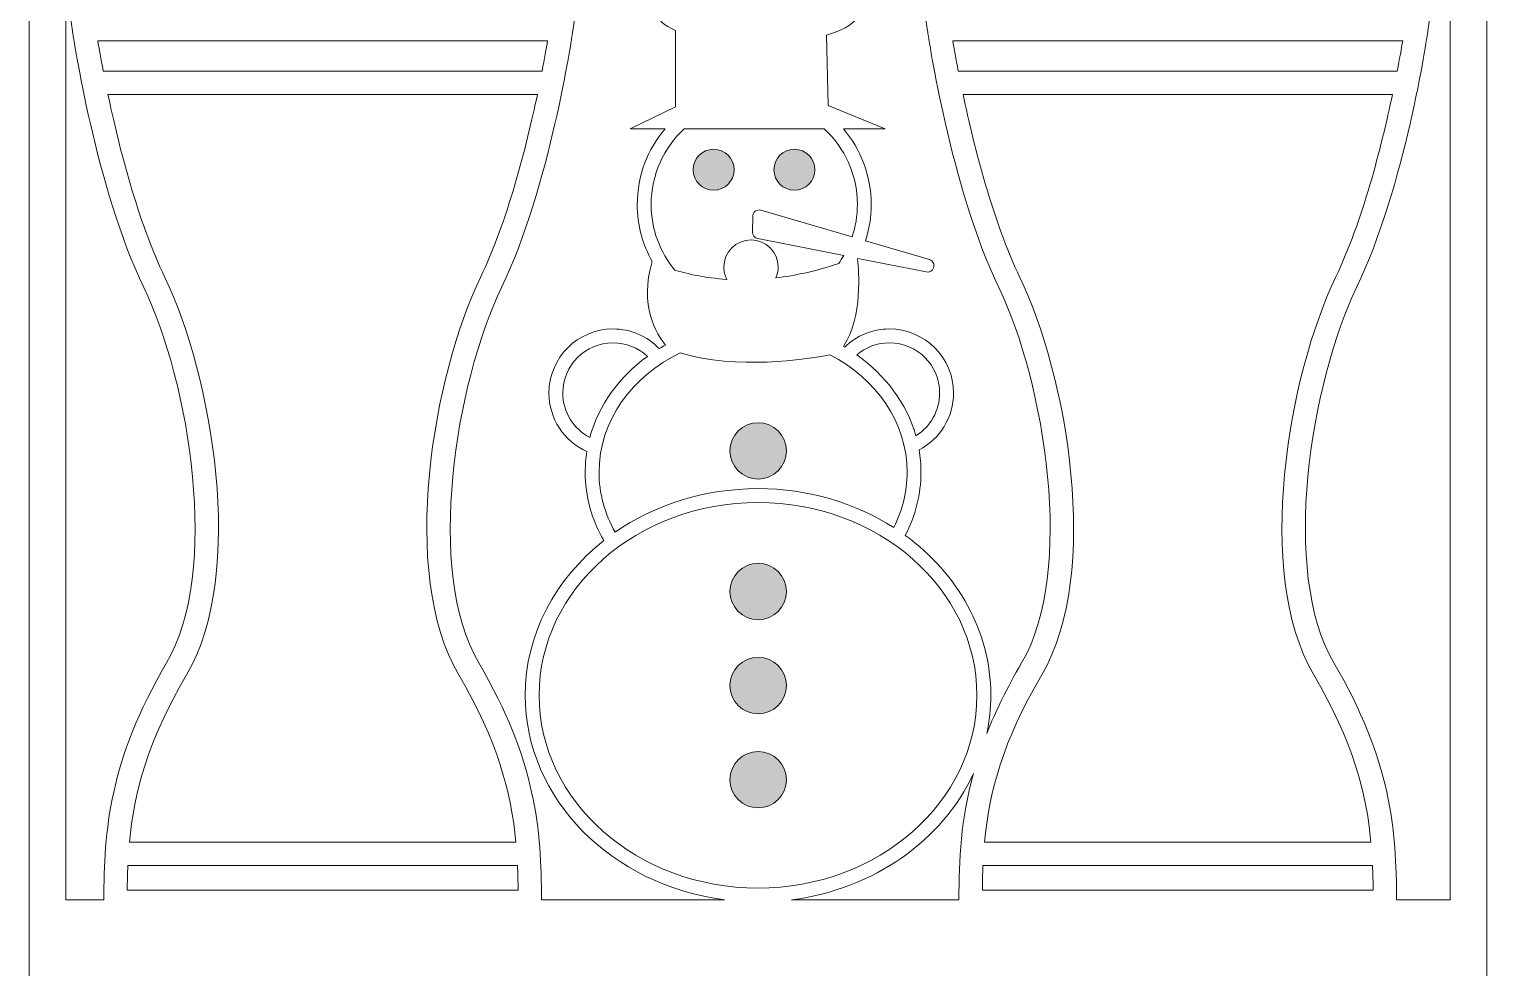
# Model space of a CAD drawing. Header units: centimetres. Extents: x 4.3 to 9.6, y -19.5 to -0.1.
# Drawn here: x 4.34 to 9.63, y -13.36 to -9.95 of the extents above; entities that cross this region are included whole.
import ezdxf

# ---------------------------------------------------------------- set-up
doc = ezdxf.new("R2010")
doc.units = ezdxf.units.CM
doc.header["$MEASUREMENT"] = 0
doc.layers.add('Layer 1', color=7, linetype='Continuous')

# ---------------------------------------------------------------- blocks, each defined once
blk = doc.blocks.new('block 2')
at = {"layer": 'Layer 1', "true_color": 0x71291b}
h = blk.add_hatch(color=26, dxfattribs=at)
h.dxf.hatch_style = 2
edge = h.paths.add_edge_path()
edge.add_spline(control_points=[(6.8241, -10.3903), (6.7831, -10.3903), (6.7499, -10.4235), (6.7499, -10.4645), (6.7499, -10.5055), (6.7831, -10.5387), (6.8241, -10.5387), (6.8651, -10.5387), (6.8983, -10.5055), (6.8983, -10.4645), (6.8983, -10.4235), (6.8651, -10.3903), (6.8241, -10.3903)], knot_values=[0, 0, 0, 0, 1, 1, 1, 2, 2, 2, 3, 3, 3, 4, 4, 4, 4], degree=3, periodic=1)
h = blk.add_hatch(color=26, dxfattribs=at)
h.dxf.hatch_style = 2
edge = h.paths.add_edge_path()
edge.add_spline(control_points=[(7.1171, -10.5387), (7.158, -10.5387), (7.1913, -10.5055), (7.1913, -10.4645), (7.1913, -10.4235), (7.158, -10.3903), (7.1171, -10.3903), (7.0761, -10.3903), (7.0429, -10.4235), (7.0429, -10.4645), (7.0429, -10.5055), (7.0761, -10.5387), (7.1171, -10.5387)], knot_values=[0, 0, 0, 0, 1, 1, 1, 2, 2, 2, 3, 3, 3, 4, 4, 4, 4], degree=3, periodic=1)
h = blk.add_hatch(color=26, dxfattribs=at)
h.dxf.hatch_style = 2
edge = h.paths.add_edge_path()
edge.add_spline(control_points=[(6.9857, -11.5865), (7.0422, -11.5865), (7.0881, -11.5406), (7.0881, -11.4841), (7.0881, -11.4276), (7.0422, -11.3818), (6.9857, -11.3818), (6.9292, -11.3818), (6.8834, -11.4276), (6.8834, -11.4841), (6.8834, -11.5406), (6.9292, -11.5865), (6.9857, -11.5865)], knot_values=[0, 0, 0, 0, 1, 1, 1, 2, 2, 2, 3, 3, 3, 4, 4, 4, 4], degree=3, periodic=1)
h = blk.add_hatch(color=26, dxfattribs=at)
h.dxf.hatch_style = 2
edge = h.paths.add_edge_path()
edge.add_spline(control_points=[(6.9857, -12.0965), (7.0422, -12.0965), (7.0881, -12.0507), (7.0881, -11.9941), (7.0881, -11.9376), (7.0422, -11.8918), (6.9857, -11.8918), (6.9292, -11.8918), (6.8834, -11.9376), (6.8834, -11.9941), (6.8834, -12.0507), (6.9292, -12.0965), (6.9857, -12.0965)], knot_values=[0, 0, 0, 0, 1, 1, 1, 2, 2, 2, 3, 3, 3, 4, 4, 4, 4], degree=3, periodic=1)
h = blk.add_hatch(color=26, dxfattribs=at)
h.dxf.hatch_style = 2
edge = h.paths.add_edge_path()
edge.add_spline(control_points=[(6.9857, -12.4377), (7.0422, -12.4377), (7.0881, -12.3918), (7.0881, -12.3353), (7.0881, -12.2788), (7.0422, -12.233), (6.9857, -12.233), (6.9292, -12.233), (6.8834, -12.2788), (6.8834, -12.3353), (6.8834, -12.3918), (6.9292, -12.4377), (6.9857, -12.4377)], knot_values=[0, 0, 0, 0, 1, 1, 1, 2, 2, 2, 3, 3, 3, 4, 4, 4, 4], degree=3, periodic=1)
h = blk.add_hatch(color=26, dxfattribs=at)
h.dxf.hatch_style = 2
edge = h.paths.add_edge_path()
edge.add_spline(control_points=[(6.9857, -12.7788), (7.0422, -12.7788), (7.0881, -12.733), (7.0881, -12.6765), (7.0881, -12.6199), (7.0422, -12.5741), (6.9857, -12.5741), (6.9292, -12.5741), (6.8834, -12.6199), (6.8834, -12.6765), (6.8834, -12.733), (6.9292, -12.7788), (6.9857, -12.7788)], knot_values=[0, 0, 0, 0, 1, 1, 1, 2, 2, 2, 3, 3, 3, 4, 4, 4, 4], degree=3, periodic=1)
at = {"layer": 'Layer 1', "lineweight": 0}
for points, knots in [([(9.515, -3.1393), (9.2939, -3.1393), (9.1149, -2.9603), (9.1149, -2.7392), (9.1149, -2.7392), (9.1149, -2.055), (9.1149, -2.055), (9.1149, -2.055), (9.0314, -2.055), (9.0314, -2.055), (8.8106, -2.055), (8.6313, -1.8757), (8.6313, -1.6549), (8.6313, -1.6549), (8.6313, -1.0918), (8.6313, -1.0918), (8.6313, -1.0918), (8.423, -1.0918), (8.423, -1.0918), (8.2021, -1.0918), (8.0229, -0.9125), (8.0229, -0.6917), (8.0229, -0.6917), (8.0229, -0.1409), (8.0229, -0.1409), (8.0229, -0.1409), (5.9471, -0.1409), (5.9471, -0.1409), (5.9471, -0.1409), (5.9471, -0.6917), (5.9471, -0.6917), (5.9471, -0.9125), (5.7681, -1.0918), (5.547, -1.0918), (5.547, -1.0918), (5.3387, -1.0918), (5.3387, -1.0918), (5.3387, -1.0918), (5.3387, -1.6549), (5.3387, -1.6549), (5.3387, -1.8757), (5.1597, -2.055), (4.9386, -2.055), (4.9386, -2.055), (4.8553, -2.055), (4.8553, -2.055), (4.8553, -2.055), (4.8553, -2.7392), (4.8553, -2.7392), (4.8553, -2.9603), (4.6761, -3.1393), (4.4552, -3.1393), (4.4552, -3.1393), (4.3427, -3.1393), (4.3427, -3.1393), (4.3427, -3.1393), (4.3427, -19.51), (4.3427, -19.51), (4.3427, -19.51), (5.2258, -19.51), (5.2258, -19.51), (5.2258, -19.51), (5.3347, -19.51), (5.3347, -19.51), (5.3347, -19.51), (8.6353, -19.51), (8.6353, -19.51), (8.6353, -19.51), (8.7442, -19.51), (8.7442, -19.51), (8.7442, -19.51), (9.6273, -19.51), (9.6273, -19.51), (9.6273, -19.51), (9.6273, -3.1393), (9.6273, -3.1393), (9.6273, -3.1393), (9.515, -3.1393), (9.515, -3.1393)], [0, 0, 0, 0, 1, 1, 1, 2, 2, 2, 3, 3, 3, 4, 4, 4, 5, 5, 5, 6, 6, 6, 7, 7, 7, 8, 8, 8, 9, 9, 9, 10, 10, 10, 11, 11, 11, 12, 12, 12, 13, 13, 13, 14, 14, 14, 15, 15, 15, 16, 16, 16, 17, 17, 17, 18, 18, 18, 19, 19, 19, 20, 20, 20, 21, 21, 21, 22, 22, 22, 23, 23, 23, 24, 24, 24, 25, 25, 25, 26, 26, 26, 26]), ([(4.9887, -2.7392), (4.9887, -2.7392), (4.9887, -2.1862), (4.9887, -2.1862), (5.2595, -2.1606), (5.472, -1.9323), (5.472, -1.6549), (5.472, -1.6549), (5.472, -1.2252), (5.472, -1.2252), (5.472, -1.2252), (5.547, -1.2252), (5.547, -1.2252), (5.8412, -1.2252), (6.0805, -0.9859), (6.0805, -0.6917), (6.0805, -0.6917), (6.0805, -0.2742), (6.0805, -0.2742), (6.0805, -0.2742), (7.8895, -0.2742), (7.8895, -0.2742), (7.8895, -0.2742), (7.8895, -0.6917), (7.8895, -0.6917), (7.8895, -0.9859), (8.1288, -1.2252), (8.423, -1.2252), (8.423, -1.2252), (8.498, -1.2252), (8.498, -1.2252), (8.498, -1.2252), (8.498, -1.6549), (8.498, -1.6549), (8.498, -1.9323), (8.7105, -2.1606), (8.9816, -2.1862), (8.9816, -2.1862), (8.9816, -2.7392), (8.9816, -2.7392), (8.9816, -3.0265), (9.2096, -3.2609), (9.494, -3.2724), (9.494, -3.2724), (9.494, -13.1122), (9.494, -13.1122), (9.494, -13.1122), (9.3, -13.1122), (9.3, -13.1122), (9.2998, -12.8617), (9.2806, -12.6064), (9.0731, -12.2533), (8.8775, -11.9212), (8.9893, -11.2365), (9.1549, -10.8919), (9.3302, -10.528), (9.4105, -9.9836), (9.4137, -9.9607), (9.4137, -9.9607), (9.4206, -9.9124), (9.4206, -9.9124), (9.4206, -9.9124), (8.9213, -9.9124), (8.9213, -9.9124), (8.9213, -9.9124), (8.9213, -6.5234), (8.9213, -6.5234), (8.9213, -6.5234), (8.8994, -6.5114), (8.8994, -6.5114), (8.8978, -6.5104), (8.8895, -6.5061), (8.8781, -6.5002), (8.9306, -6.4354), (8.969, -6.3549), (8.9872, -6.266), (9.0261, -6.0708), (8.9322, -5.8859), (8.8583, -5.7638), (8.833, -5.7229), (8.8071, -5.6832), (8.7812, -5.6435), (8.7268, -5.56), (8.6753, -5.4813), (8.634, -5.3951), (8.5529, -5.2236), (8.5004, -5.047), (8.4822, -4.8848), (8.4822, -4.8848), (8.4646, -4.7264), (8.4646, -4.7264), (8.4646, -4.7264), (8.3787, -4.8608), (8.3787, -4.8608), (8.3568, -4.895), (7.8671, -5.6755), (8.0845, -6.3023), (8.0762, -6.3058), (8.0677, -6.3084), (8.06, -6.3151), (8.0405, -6.3322), (7.9946, -6.3717), (8.0453, -9.8982), (8.0453, -9.8982), (8.0453, -9.9124), (8.0453, -9.9124), (8.0453, -9.9124), (7.5926, -9.9124), (7.5926, -9.9124), (7.5926, -9.9124), (7.5998, -9.9607), (7.5998, -9.9607), (7.603, -9.9836), (7.6833, -10.528), (7.8583, -10.8919), (8.0245, -11.2365), (8.136, -11.9212), (7.9405, -12.2533), (7.8869, -12.3443), (7.8458, -12.4291), (7.8146, -12.5086), (7.8242, -12.4638), (7.829, -12.4176), (7.829, -12.3704), (7.829, -12.137), (7.7079, -11.9282), (7.5187, -11.7905), (7.5561, -11.7193), (7.5758, -11.6406), (7.5758, -11.5616), (7.5758, -11.5339), (7.5734, -11.5067), (7.5689, -11.4803), (7.6449, -11.4408), (7.694, -11.3619), (7.694, -11.2744), (7.694, -11.1461), (7.5897, -11.042), (7.4614, -11.042), (7.4001, -11.042), (7.3424, -11.0658), (7.2992, -11.1082), (7.2979, -11.1074), (7.2966, -11.1069), (7.2955, -11.1061), (7.3654, -10.993), (7.3507, -10.8316), (7.3454, -10.79), (7.3462, -10.7886), (7.3467, -10.7873), (7.3472, -10.7862), (7.3472, -10.7862), (7.595, -10.8353), (7.595, -10.8353), (7.6065, -10.8377), (7.6177, -10.8313), (7.6214, -10.8204), (7.6262, -10.8078), (7.619, -10.794), (7.6062, -10.7902), (7.6062, -10.7902), (7.3744, -10.7222), (7.3744, -10.7222), (7.388, -10.6806), (7.3955, -10.6363), (7.3955, -10.5902), (7.3955, -10.4859), (7.3574, -10.3901), (7.2947, -10.316), (7.2947, -10.316), (7.4462, -10.316), (7.4462, -10.316), (7.4462, -10.316), (7.2389, -10.2317), (7.2389, -10.2317), (7.2389, -10.2317), (7.2328, -9.9764), (7.2328, -9.9764), (7.3038, -9.9561), (7.3483, -9.9273), (7.3483, -9.895), (7.3483, -9.8372), (7.2029, -9.7894), (7.0175, -9.7844), (7.0173, -9.7843), (7.0171, -9.7843), (7.0169, -9.7843), (7.0365, -9.7687), (7.05, -9.7396), (7.05, -9.7059), (7.05, -9.7059), (7.05, -7.3705), (7.05, -7.3705), (7.05, -7.3705), (7.9202, -7.3705), (7.9202, -7.3705), (7.9202, -7.3705), (7.4234, -6.2296), (7.4234, -6.2296), (7.4234, -6.2296), (7.6428, -6.2296), (7.6428, -6.2296), (7.6428, -6.2296), (7.333, -5.5182), (7.333, -5.5182), (7.333, -5.5182), (7.5347, -5.5182), (7.5347, -5.5182), (7.5347, -5.5182), (7.261, -4.8896), (7.261, -4.8896), (7.261, -4.8896), (7.3751, -4.8896), (7.3751, -4.8896), (7.3751, -4.8896), (7.0161, -4.0651), (7.0161, -4.0651), (7.0161, -4.0651), (7.2378, -4.2896), (7.2378, -4.2896), (7.2378, -4.2896), (7.1413, -3.8754), (7.1413, -3.8754), (7.1413, -3.8754), (7.3941, -3.6194), (7.3941, -3.6194), (7.3941, -3.6194), (7.0816, -3.6194), (7.0816, -3.6194), (7.0816, -3.6194), (6.985, -3.2052), (6.985, -3.2052), (6.985, -3.2052), (6.8884, -3.6194), (6.8884, -3.6194), (6.8884, -3.6194), (6.5759, -3.6194), (6.5759, -3.6194), (6.5759, -3.6194), (6.8287, -3.8754), (6.8287, -3.8754), (6.8287, -3.8754), (6.7322, -4.2896), (6.7322, -4.2896), (6.7322, -4.2896), (6.954, -4.065), (6.954, -4.065), (6.954, -4.065), (6.5949, -4.8896), (6.5949, -4.8896), (6.5949, -4.8896), (6.709, -4.8896), (6.709, -4.8896), (6.709, -4.8896), (6.4353, -5.5182), (6.4353, -5.5182), (6.4353, -5.5182), (6.637, -5.5182), (6.637, -5.5182), (6.637, -5.5182), (6.3272, -6.2296), (6.3272, -6.2296), (6.3272, -6.2296), (6.5466, -6.2296), (6.5466, -6.2296), (6.5466, -6.2296), (6.0498, -7.3705), (6.0498, -7.3705), (6.0498, -7.3705), (6.92, -7.3705), (6.92, -7.3705), (6.92, -7.3705), (6.92, -9.7059), (6.92, -9.7059), (6.92, -9.7396), (6.9335, -9.7687), (6.9531, -9.7843), (6.9529, -9.7843), (6.9527, -9.7843), (6.9525, -9.7844), (6.7657, -9.7892), (6.619, -9.8369), (6.619, -9.895), (6.619, -9.9191), (6.6441, -9.9415), (6.6863, -9.9596), (6.6863, -9.9596), (6.6863, -10.2367), (6.6863, -10.2367), (6.6863, -10.2367), (6.5211, -10.316), (6.5211, -10.316), (6.5211, -10.316), (6.6481, -10.316), (6.6481, -10.316), (6.5852, -10.3901), (6.5473, -10.4859), (6.5473, -10.5902), (6.5473, -10.6657), (6.567, -10.7363), (6.6017, -10.7977), (6.5523, -10.9556), (6.619, -11.062), (6.6494, -11.1002), (6.642, -11.1042), (6.6342, -11.1087), (6.6268, -11.1133), (6.583, -11.0676), (6.5233, -11.042), (6.4595, -11.042), (6.3312, -11.042), (6.2272, -11.1461), (6.2272, -11.2744), (6.2272, -11.3667), (6.2816, -11.4494), (6.3646, -11.4864), (6.3608, -11.511), (6.3587, -11.536), (6.3587, -11.5616), (6.3587, -11.6481), (6.3819, -11.7332), (6.4262, -11.8095), (6.2515, -11.9468), (6.141, -12.1474), (6.141, -12.3704), (6.141, -12.7469), (6.4556, -13.0597), (6.8638, -13.1122), (6.8638, -13.1122), (6.2002, -13.1122), (6.2002, -13.1122), (6.2, -12.8617), (6.1805, -12.6064), (5.973, -12.2533), (5.7775, -11.9212), (5.889, -11.2365), (6.0551, -10.8919), (6.2301, -10.528), (6.3104, -9.9836), (6.3136, -9.9607), (6.3136, -9.9607), (6.3208, -9.9124), (6.3208, -9.9124), (6.3208, -9.9124), (5.8682, -9.9124), (5.8682, -9.9124), (5.8682, -9.9124), (5.8682, -9.8982), (5.8682, -9.8982), (5.9188, -6.3717), (5.873, -6.3322), (5.8535, -6.3151), (5.8457, -6.3084), (5.8375, -6.3058), (5.8289, -6.3023), (6.0463, -5.6755), (5.5566, -4.895), (5.5347, -4.8608), (5.5347, -4.8608), (5.4488, -4.7264), (5.4488, -4.7264), (5.4488, -4.7264), (5.4312, -4.8848), (5.4312, -4.8848), (5.4131, -5.047), (5.3605, -5.2236), (5.2795, -5.3951), (5.2384, -5.4813), (5.1869, -5.56), (5.1322, -5.6435), (5.1063, -5.6832), (5.0805, -5.7229), (5.0554, -5.7638), (4.9812, -5.8859), (4.8873, -6.0708), (4.9263, -6.266), (4.9444, -6.3549), (4.9828, -6.4354), (5.0354, -6.5002), (5.0242, -6.5061), (5.0156, -6.5104), (5.014, -6.5114), (5.014, -6.5114), (4.9922, -6.5234), (4.9922, -6.5234), (4.9922, -6.5234), (4.9922, -9.9124), (4.9922, -9.9124), (4.9922, -9.9124), (4.4928, -9.9124), (4.4928, -9.9124), (4.4928, -9.9124), (4.4998, -9.9607), (4.4998, -9.9607), (4.5032, -9.9836), (4.5833, -10.528), (4.7585, -10.8919), (4.9244, -11.2365), (5.0359, -11.9212), (4.8407, -12.2533), (4.6329, -12.6064), (4.6137, -12.8617), (4.6134, -13.1122), (4.6134, -13.1122), (4.476, -13.1122), (4.476, -13.1122), (4.476, -13.1122), (4.476, -3.2724), (4.476, -3.2724), (4.7606, -3.2609), (4.9887, -3.0265), (4.9887, -2.7392)], [0, 0, 0, 0, 1, 1, 1, 2, 2, 2, 3, 3, 3, 4, 4, 4, 5, 5, 5, 6, 6, 6, 7, 7, 7, 8, 8, 8, 9, 9, 9, 10, 10, 10, 11, 11, 11, 12, 12, 12, 13, 13, 13, 14, 14, 14, 15, 15, 15, 16, 16, 16, 17, 17, 17, 18, 18, 18, 19, 19, 19, 20, 20, 20, 21, 21, 21, 22, 22, 22, 23, 23, 23, 24, 24, 24, 25, 25, 25, 26, 26, 26, 27, 27, 27, 28, 28, 28, 29, 29, 29, 30, 30, 30, 31, 31, 31, 32, 32, 32, 33, 33, 33, 34, 34, 34, 35, 35, 35, 36, 36, 36, 37, 37, 37, 38, 38, 38, 39, 39, 39, 40, 40, 40, 41, 41, 41, 42, 42, 42, 43, 43, 43, 44, 44, 44, 45, 45, 45, 46, 46, 46, 47, 47, 47, 48, 48, 48, 49, 49, 49, 50, 50, 50, 51, 51, 51, 52, 52, 52, 53, 53, 53, 54, 54, 54, 55, 55, 55, 56, 56, 56, 57, 57, 57, 58, 58, 58, 59, 59, 59, 60, 60, 60, 61, 61, 61, 62, 62, 62, 63, 63, 63, 64, 64, 64, 65, 65, 65, 66, 66, 66, 67, 67, 67, 68, 68, 68, 69, 69, 69, 70, 70, 70, 71, 71, 71, 72, 72, 72, 73, 73, 73, 74, 74, 74, 75, 75, 75, 76, 76, 76, 77, 77, 77, 78, 78, 78, 79, 79, 79, 80, 80, 80, 81, 81, 81, 82, 82, 82, 83, 83, 83, 84, 84, 84, 85, 85, 85, 86, 86, 86, 87, 87, 87, 88, 88, 88, 89, 89, 89, 90, 90, 90, 91, 91, 91, 92, 92, 92, 93, 93, 93, 94, 94, 94, 95, 95, 95, 96, 96, 96, 97, 97, 97, 98, 98, 98, 99, 99, 99, 100, 100, 100, 101, 101, 101, 102, 102, 102, 103, 103, 103, 104, 104, 104, 105, 105, 105, 106, 106, 106, 107, 107, 107, 108, 108, 108, 109, 109, 109, 110, 110, 110, 111, 111, 111, 112, 112, 112, 113, 113, 113, 114, 114, 114, 115, 115, 115, 116, 116, 116, 117, 117, 117, 118, 118, 118, 119, 119, 119, 120, 120, 120, 121, 121, 121, 122, 122, 122, 123, 123, 123, 124, 124, 124, 125, 125, 125, 126, 126, 126, 127, 127, 127, 128, 128, 128, 129, 129, 129, 130, 130, 130, 131, 131, 131, 132, 132, 132, 133, 133, 133, 134, 134, 134, 135, 135, 135, 136, 136, 136, 137, 137, 137, 137]), ([(6.2221, -9.9969), (6.2176, -10.0242), (6.2109, -10.0618), (6.2024, -10.1068), (6.2024, -10.1068), (4.6113, -10.1068), (4.6113, -10.1068), (4.6025, -10.0618), (4.5958, -10.0242), (4.5913, -9.9969), (4.5913, -9.9969), (6.2221, -9.9969), (6.2221, -9.9969)], [0, 0, 0, 0, 1, 1, 1, 2, 2, 2, 3, 3, 3, 4, 4, 4, 4]), ([(9.3222, -9.9969), (9.3177, -10.0242), (9.311, -10.0618), (9.3022, -10.1068), (9.3022, -10.1068), (7.7111, -10.1068), (7.7111, -10.1068), (7.7025, -10.0618), (7.6959, -10.0242), (7.6913, -9.9969), (7.6913, -9.9969), (9.3222, -9.9969), (9.3222, -9.9969)], [0, 0, 0, 0, 1, 1, 1, 2, 2, 2, 3, 3, 3, 4, 4, 4, 4]), ([(6.1853, -10.1914), (6.1448, -10.3835), (6.0765, -10.6518), (5.9789, -10.8551), (5.8081, -11.209), (5.6822, -11.926), (5.8999, -12.2963), (6.0415, -12.5369), (6.0906, -12.7246), (6.1072, -12.9031), (6.1072, -12.9031), (4.7062, -12.9031), (4.7062, -12.9031), (4.7228, -12.7246), (4.7721, -12.5369), (4.9135, -12.2963), (5.1311, -11.926), (5.005, -11.209), (4.8348, -10.8551), (4.7369, -10.6518), (4.6686, -10.3835), (4.6283, -10.1914), (4.6283, -10.1914), (6.1853, -10.1914), (6.1853, -10.1914)], [0, 0, 0, 0, 1, 1, 1, 2, 2, 2, 3, 3, 3, 4, 4, 4, 5, 5, 5, 6, 6, 6, 7, 7, 7, 8, 8, 8, 8]), ([(9.2851, -10.1914), (9.2448, -10.3835), (9.1765, -10.6518), (9.0789, -10.8551), (8.9085, -11.209), (8.7823, -11.926), (9, -12.2963), (9.1416, -12.5369), (9.1907, -12.7246), (9.2072, -12.9031), (9.2072, -12.9031), (7.8063, -12.9031), (7.8063, -12.9031), (7.8228, -12.7246), (7.8719, -12.5369), (8.0136, -12.2963), (8.2312, -11.926), (8.1053, -11.209), (7.9346, -10.8551), (7.837, -10.6518), (7.7687, -10.3835), (7.7284, -10.1914), (7.7284, -10.1914), (9.2851, -10.1914), (9.2851, -10.1914)], [0, 0, 0, 0, 1, 1, 1, 2, 2, 2, 3, 3, 3, 4, 4, 4, 5, 5, 5, 6, 6, 6, 7, 7, 7, 8, 8, 8, 8]), ([(6.9839, -10.7139), (6.9839, -10.7139), (7.2958, -10.7758), (7.2958, -10.7758), (7.2902, -10.7857), (7.284, -10.795), (7.2776, -10.8044), (7.196, -10.8321), (7.1197, -10.8484), (7.0501, -10.8566), (7.0552, -10.8446), (7.0581, -10.8316), (7.0581, -10.8177), (7.0581, -10.7633), (7.0141, -10.719), (6.9597, -10.719), (6.9052, -10.719), (6.8612, -10.7633), (6.8612, -10.8177), (6.8612, -10.8334), (6.865, -10.8486), (6.8719, -10.862), (6.7929, -10.8569), (6.7289, -10.8425), (6.6833, -10.8284), (6.6297, -10.7636), (6.5974, -10.6806), (6.5974, -10.5902), (6.5974, -10.4821), (6.6438, -10.3845), (6.7175, -10.316), (6.7175, -10.316), (7.2251, -10.316), (7.2251, -10.316), (7.299, -10.3845), (7.3454, -10.4821), (7.3454, -10.5902), (7.3454, -10.6315), (7.3384, -10.671), (7.3262, -10.7081), (7.3262, -10.7081), (6.9957, -10.6112), (6.9957, -10.6112), (6.9807, -10.607), (6.9658, -10.6179), (6.9658, -10.6334), (6.9658, -10.6334), (6.965, -10.6907), (6.965, -10.6907), (6.965, -10.7019), (6.9727, -10.7118), (6.9839, -10.7139)], [0, 0, 0, 0, 1, 1, 1, 2, 2, 2, 3, 3, 3, 4, 4, 4, 5, 5, 5, 6, 6, 6, 7, 7, 7, 8, 8, 8, 9, 9, 9, 10, 10, 10, 11, 11, 11, 12, 12, 12, 13, 13, 13, 14, 14, 14, 15, 15, 15, 16, 16, 16, 17, 17, 17, 17]), ([(6.8241, -10.3903), (6.7831, -10.3903), (6.7499, -10.4235), (6.7499, -10.4645), (6.7499, -10.5055), (6.7831, -10.5387), (6.8241, -10.5387), (6.8651, -10.5387), (6.8983, -10.5055), (6.8983, -10.4645), (6.8983, -10.4235), (6.8651, -10.3903), (6.8241, -10.3903)], [0, 0, 0, 0, 1, 1, 1, 2, 2, 2, 3, 3, 3, 4, 4, 4, 4]), ([(7.1171, -10.5387), (7.158, -10.5387), (7.1913, -10.5055), (7.1913, -10.4645), (7.1913, -10.4235), (7.158, -10.3903), (7.1171, -10.3903), (7.0761, -10.3903), (7.0429, -10.4235), (7.0429, -10.4645), (7.0429, -10.5055), (7.0761, -10.5387), (7.1171, -10.5387)], [0, 0, 0, 0, 1, 1, 1, 2, 2, 2, 3, 3, 3, 4, 4, 4, 4]), ([(6.3755, -11.4357), (6.3157, -11.4048), (6.2773, -11.3429), (6.2773, -11.2744), (6.2773, -11.1738), (6.359, -11.0922), (6.4595, -11.0922), (6.5062, -11.0922), (6.5505, -11.1098), (6.5838, -11.1415), (6.4817, -11.2154), (6.407, -11.3181), (6.3755, -11.4357)], [0, 0, 0, 0, 1, 1, 1, 2, 2, 2, 3, 3, 3, 4, 4, 4, 4]), ([(7.343, -11.1362), (7.3755, -11.1079), (7.4174, -11.0922), (7.4614, -11.0922), (7.562, -11.0922), (7.6436, -11.1738), (7.6436, -11.2744), (7.6436, -11.3384), (7.6102, -11.3965), (7.5574, -11.4291), (7.5238, -11.3114), (7.447, -11.209), (7.343, -11.1362)], [0, 0, 0, 0, 1, 1, 1, 2, 2, 2, 3, 3, 3, 4, 4, 4, 4]), ([(6.7033, -11.129), (6.9082, -11.1901), (7.1568, -11.153), (7.2456, -11.1362), (7.4129, -11.221), (7.5257, -11.38), (7.5257, -11.5616), (7.5257, -11.6318), (7.5091, -11.699), (7.4771, -11.762), (7.3384, -11.6734), (7.1685, -11.6211), (6.985, -11.6211), (6.7897, -11.6211), (6.61, -11.6801), (6.4667, -11.7793), (6.4288, -11.7121), (6.4088, -11.6374), (6.4088, -11.5616), (6.4088, -11.3747), (6.5281, -11.212), (6.7033, -11.129)], [0, 0, 0, 0, 1, 1, 1, 2, 2, 2, 3, 3, 3, 4, 4, 4, 5, 5, 5, 6, 6, 6, 7, 7, 7, 7]), ([(6.9857, -11.5865), (7.0422, -11.5865), (7.0881, -11.5406), (7.0881, -11.4841), (7.0881, -11.4276), (7.0422, -11.3818), (6.9857, -11.3818), (6.9292, -11.3818), (6.8834, -11.4276), (6.8834, -11.4841), (6.8834, -11.5406), (6.9292, -11.5865), (6.9857, -11.5865)], [0, 0, 0, 0, 1, 1, 1, 2, 2, 2, 3, 3, 3, 4, 4, 4, 4]), ([(6.985, -11.6713), (7.4227, -11.6713), (7.7786, -11.985), (7.7786, -12.3704), (7.7786, -12.7558), (7.4227, -13.0695), (6.985, -13.0695), (6.5473, -13.0695), (6.1914, -12.7558), (6.1914, -12.3704), (6.1914, -11.985), (6.5473, -11.6713), (6.985, -11.6713)], [0, 0, 0, 0, 1, 1, 1, 2, 2, 2, 3, 3, 3, 4, 4, 4, 4]), ([(6.9857, -12.0965), (7.0422, -12.0965), (7.0881, -12.0507), (7.0881, -11.9941), (7.0881, -11.9376), (7.0422, -11.8918), (6.9857, -11.8918), (6.9292, -11.8918), (6.8834, -11.9376), (6.8834, -11.9941), (6.8834, -12.0507), (6.9292, -12.0965), (6.9857, -12.0965)], [0, 0, 0, 0, 1, 1, 1, 2, 2, 2, 3, 3, 3, 4, 4, 4, 4]), ([(6.9857, -12.4377), (7.0422, -12.4377), (7.0881, -12.3918), (7.0881, -12.3353), (7.0881, -12.2788), (7.0422, -12.233), (6.9857, -12.233), (6.9292, -12.233), (6.8834, -12.2788), (6.8834, -12.3353), (6.8834, -12.3918), (6.9292, -12.4377), (6.9857, -12.4377)], [0, 0, 0, 0, 1, 1, 1, 2, 2, 2, 3, 3, 3, 4, 4, 4, 4]), ([(6.9857, -12.7788), (7.0422, -12.7788), (7.0881, -12.733), (7.0881, -12.6765), (7.0881, -12.6199), (7.0422, -12.5741), (6.9857, -12.5741), (6.9292, -12.5741), (6.8834, -12.6199), (6.8834, -12.6765), (6.8834, -12.733), (6.9292, -12.7788), (6.9857, -12.7788)], [0, 0, 0, 0, 1, 1, 1, 2, 2, 2, 3, 3, 3, 4, 4, 4, 4]), ([(7.766, -12.6545), (7.7201, -12.8206), (7.7137, -12.9673), (7.7135, -13.1122), (7.7135, -13.1122), (7.1062, -13.1122), (7.1062, -13.1122), (7.4056, -13.0739), (7.6546, -12.8953), (7.766, -12.6545)], [0, 0, 0, 0, 1, 1, 1, 2, 2, 2, 3, 3, 3, 3]), ([(6.113, -12.9876), (6.1144, -13.0175), (6.1149, -13.0474), (6.1152, -13.0775), (6.1152, -13.0775), (4.6982, -13.0775), (4.6982, -13.0775), (4.6985, -13.0474), (4.6993, -13.0175), (4.7006, -12.9876), (4.7006, -12.9876), (6.113, -12.9876), (6.113, -12.9876)], [0, 0, 0, 0, 1, 1, 1, 2, 2, 2, 3, 3, 3, 4, 4, 4, 4]), ([(7.7983, -13.0775), (7.7986, -13.0474), (7.7991, -13.0175), (7.8004, -12.9876), (7.8004, -12.9876), (9.2128, -12.9876), (9.2128, -12.9876), (9.2142, -13.0175), (9.215, -13.0474), (9.2152, -13.0775), (9.2152, -13.0775), (7.7983, -13.0775), (7.7983, -13.0775)], [0, 0, 0, 0, 1, 1, 1, 2, 2, 2, 3, 3, 3, 4, 4, 4, 4])]:
    blk.add_open_spline(points, degree=3, knots=knots, dxfattribs=at)

msp = doc.modelspace()

# ---------------------------------------------------------------- block references
at = {"layer": 'Layer 1'}
msp.add_blockref('block 2', (0, 0), dxfattribs=at)

doc.saveas('drawing.dxf')
